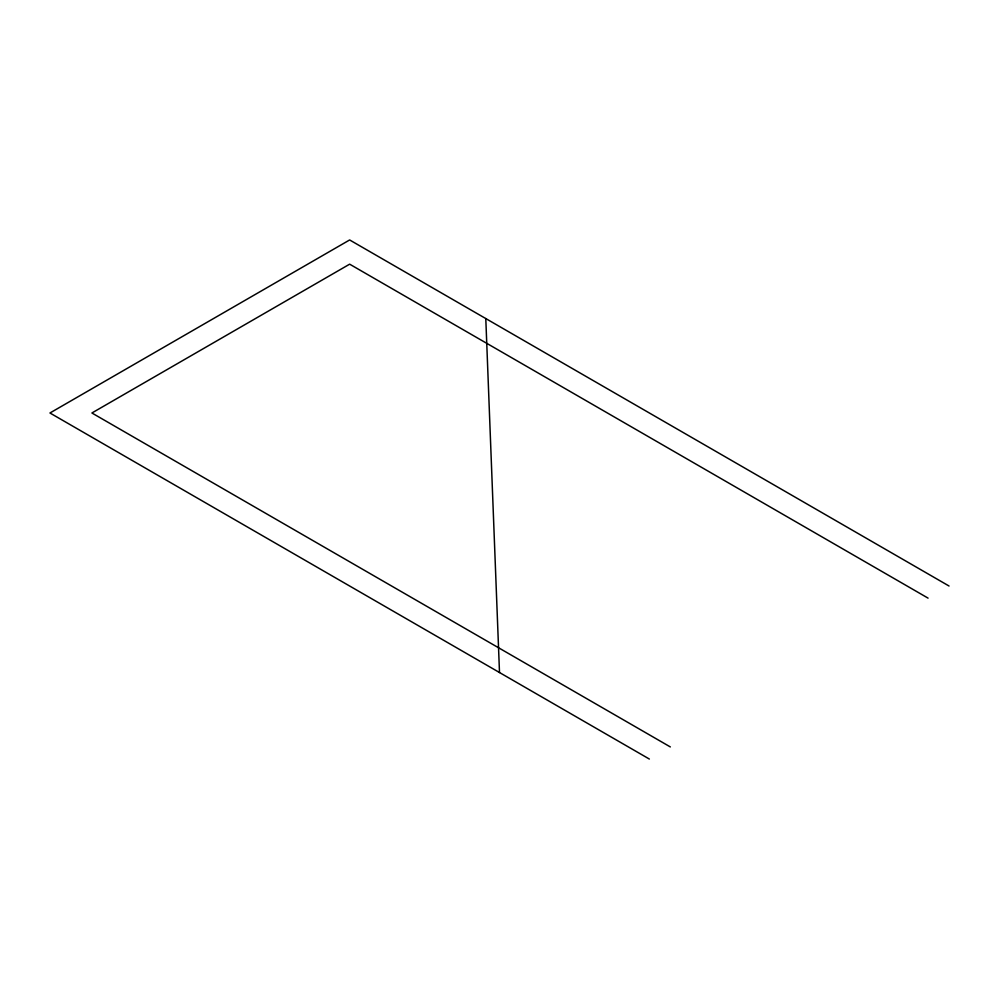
<?xml version="1.0" encoding="UTF-8"?>
<svg xmlns="http://www.w3.org/2000/svg" width="999" height="999" viewBox="0 0 999 999"><rect width="100%" height="100%" fill="white"/><g stroke="black" fill="none" stroke-linecap="round" stroke-linejoin="round"><path stroke-width="1.5" d="M949.05 586.013L349.65 239.96L49.95 412.987L649.35 759.04M928.071 598.126L349.65 264.173L91.908 412.987L670.329 746.927M485.789 318.556L499.5 672.527"/></g></svg>
